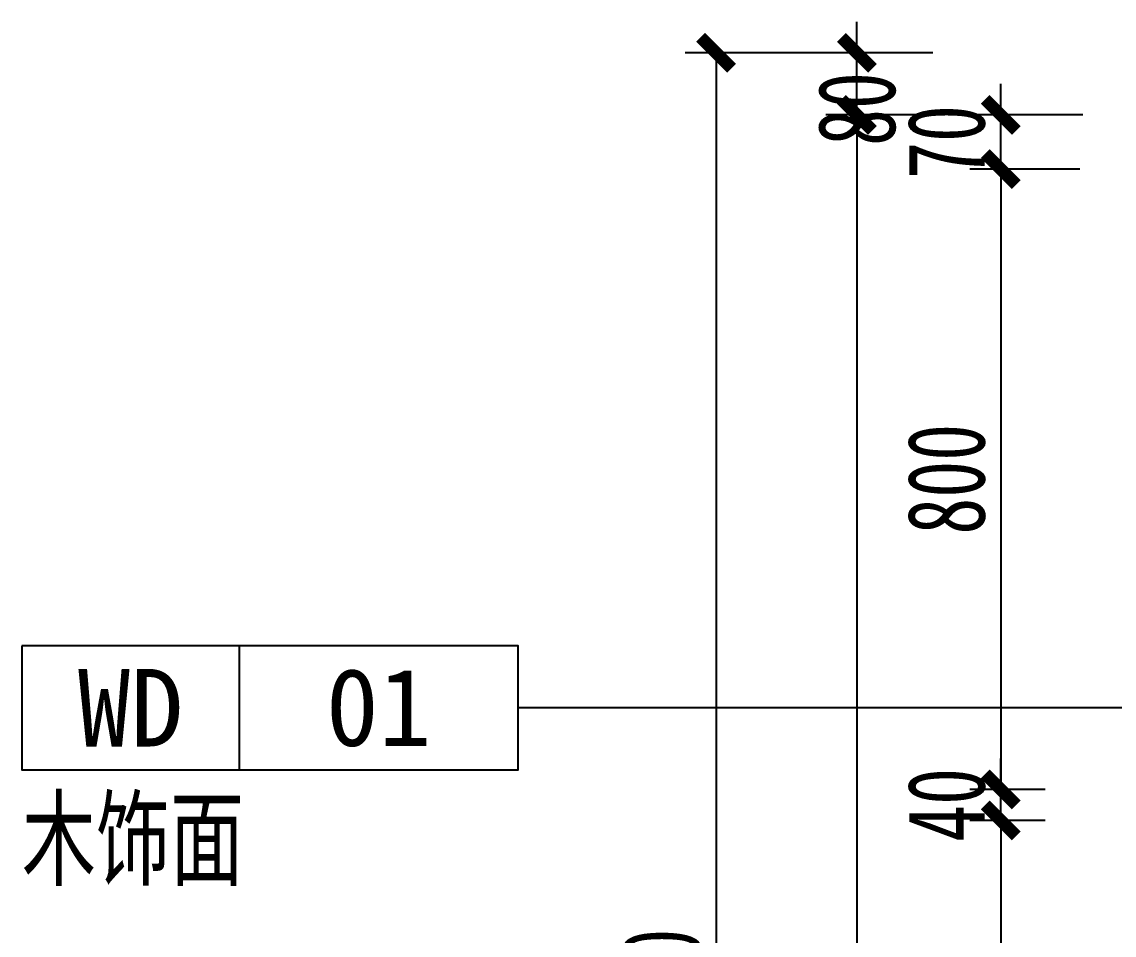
# Model space of a CAD drawing. Header units: millimetres. Extents: x 3104083 to 3173399, y -3165492 to -3044687.
# Drawn here: x 3113582 to 3114990, y -3099686 to -3098508 of the extents above; entities that cross this region are included whole.
import ezdxf
from ezdxf.enums import TextEntityAlignment as Align

# ---------------------------------------------------------------- set-up
doc = ezdxf.new("R2010")
doc.units = ezdxf.units.MM
doc.header["$LTSCALE"] = 500
doc.header["$MEASUREMENT"] = 0
doc.header["$PDMODE"] = 2
doc.layers.get('0').update_dxf_attribs({"linetype": 'CONTINUOUS'})
doc.layers.get('DEFPOINTS').update_dxf_attribs({"linetype": 'CONTINUOUS'})
for name, color, linetype in [('D-节点尺寸', 5, 'CONTINUOUS'), ('W-基础引线', 35, 'CONTINUOUS'), ('W-文字', 35, 'CONTINUOUS')]:
    doc.layers.add(name, color=color, linetype=linetype)
doc.styles.add('DIM', font='SimSun.ttf', dxfattribs={"width": 0.7})
doc.styles.add('NAME-1', font='SIMHEI.TTF')
doc.styles.add('WORD-1', font='SimSun.ttf', dxfattribs={"width": 0.7})
doc.dimstyles.new('40', dxfattribs={"dimscale": 40, "dimtxt": 2.5, "dimasz": 1, "dimexe": 1, "dimexo": 1, "dimgap": 0.5, "dimtad": 1, "dimdec": 0, "dimzin": 0, "dimdsep": 46, "dimtxsty": 'DIM', "dimblk": 'ARCHTICK', "dimcen": 0, "dimclrd": 5, "dimclre": 5, "dimclrt": 35, "dimadec": 0, "dimazin": 0, "dimtfac": 0.5, "dimtdec": 0, "dimtix": 1, "dimtmove": 2, "dimatfit": 2, "dimldrblk": 'A', "dimfxl": 0, "dimtolj": 1, "dimtzin": 0, "dimlwd": -1, "dimlwe": -1, "dimarcsym": 0})
doc.dimstyles.new('基础引线', dxfattribs={"dimtxt": 3, "dimasz": 0.7, "dimexe": 2, "dimexo": 6, "dimgap": 1, "dimtad": 1, "dimdec": 0, "dimdsep": 46, "dimtxsty": 'Standard', "dimblk1": 'A', "dimblk2": 'A', "dimsah": 1, "dimcen": 3, "dimdle": 200, "dimclrd": 256, "dimclre": 256, "dimclrt": 2, "dimadec": 0, "dimazin": 0, "dimtfac": 1, "dimtdec": 0, "dimtix": 1, "dimtmove": 1, "dimatfit": 3, "dimldrblk": 'A', "dimfxl": 0, "dimtvp": 1, "dimtolj": 1, "dimtzin": 0, "dimarcsym": 0})

# ---------------------------------------------------------------- blocks, each defined once
blk = doc.blocks.new('_ArchTick')
at = {"color": 0, "linetype": 'ByBlock', "const_width": 0.4}
blk.add_lwpolyline([(-0.5, -0.5), (0.5, 0.5)], dxfattribs=at)
blk = doc.blocks.new('*D1510')
at = {"layer": 'D-节点尺寸', "color": 5, "ltscale": 100}
for p, q in [((3114900.7, -3098697.5), (3114803.6, -3098697.5)), ((3114843.6, -3098697.5), (3114843.6, -3099497.5)), ((3114900.7, -3099497.5), (3114803.6, -3099497.5))]:
    blk.add_line(p, q, dxfattribs=at)
at = {"layer": 'DEFPOINTS', "color": 0, "ltscale": 100}
for p in [(3114940.7, -3098697.5), (3114843.6, -3099497.5), (3114940.7, -3099497.5)]:
    blk.add_point(p, dxfattribs=at)
at = {"layer": 'D-节点尺寸', "color": 5, "ltscale": 100, "xscale": 40, "yscale": 40, "zscale": 40}
for p, rotation in [((3114843.6, -3098697.5), 90), ((3114843.6, -3099497.5), 270)]:
    blk.add_blockref('_ArchTick', p, dxfattribs=dict(at, rotation=rotation))
at = {"layer": 'D-节点尺寸', "color": 35, "ltscale": 100, "insert": (3114773.6, -3099097.5), "char_height": 100, "attachment_point": 5, "rotation": 90, "style": 'DIM'}
blk.add_mtext('\\A1;800', dxfattribs=at)
blk = doc.blocks.new('A')
for p, q in [((-1.435, 1.148), (-1.09, 1.437)), ((-1.09, 1.437), (0, 0)), ((-1.435, 1.148), (-0.369, 0)), ((-0.369, 0), (-2.127, 0)), ((-1.435, -1.148), (-0.369, 0)), ((-1.09, -1.437), (0, 0)), ((-1.435, -1.148), (-1.09, -1.437))]:
    blk.add_line(p, q)
for points in [[(-1.435, 1.148), (-1.09, 1.437), (-0.369, 0), (0, 0)], [(-1.435, -1.148), (-1.09, -1.437), (-0.369, 0), (0, 0)]]:
    blk.add_solid(points)
blk = doc.blocks.new('*D1511')
at = {"layer": 'D-节点尺寸', "color": 5, "ltscale": 100}
for p, q in [((3114900.7, -3099537.5), (3114803.6, -3099537.5)), ((3114843.6, -3099537.5), (3114843.6, -3100197.5)), ((3114900.7, -3100197.5), (3114803.6, -3100197.5))]:
    blk.add_line(p, q, dxfattribs=at)
at = {"layer": 'DEFPOINTS', "color": 0, "ltscale": 100}
for p in [(3114940.7, -3099537.5), (3114843.6, -3100197.5), (3114940.7, -3100197.5)]:
    blk.add_point(p, dxfattribs=at)
at = {"layer": 'D-节点尺寸', "color": 5, "ltscale": 100, "xscale": 40, "yscale": 40, "zscale": 40}
for p, rotation in [((3114843.6, -3099537.5), 90), ((3114843.6, -3100197.5), 270)]:
    blk.add_blockref('_ArchTick', p, dxfattribs=dict(at, rotation=rotation))
at = {"layer": 'D-节点尺寸', "color": 35, "ltscale": 100, "insert": (3114773.6, -3099867.5), "char_height": 100, "attachment_point": 5, "rotation": 90, "style": 'DIM'}
blk.add_mtext('\\A1;660', dxfattribs=at)
blk = doc.blocks.new('*D1515')
at = {"layer": 'D-节点尺寸', "color": 5, "ltscale": 100}
for p, q in [((3114754.4, -3098627.6), (3114618.2, -3098627.6)), ((3114658.2, -3098627.6), (3114658.2, -3100997.5)), ((3114818.2, -3100997.5), (3114618.2, -3100997.5))]:
    blk.add_line(p, q, dxfattribs=at)
at = {"layer": 'DEFPOINTS', "color": 0, "ltscale": 100}
for p in [(3114794.4, -3098627.6), (3114658.2, -3100997.5), (3114940.7, -3100997.5)]:
    blk.add_point(p, dxfattribs=at)
at = {"layer": 'D-节点尺寸', "color": 5, "ltscale": 100, "xscale": 40, "yscale": 40, "zscale": 40}
for p, rotation in [((3114658.2, -3098627.6), 90), ((3114658.2, -3100997.5), 270)]:
    blk.add_blockref('_ArchTick', p, dxfattribs=dict(at, rotation=rotation))
at = {"layer": 'D-节点尺寸', "color": 35, "ltscale": 100, "insert": (3114588.2, -3099882.5), "char_height": 100, "attachment_point": 5, "rotation": 90, "style": 'DIM'}
blk.add_mtext('\\A1;2370', dxfattribs=at)
blk = doc.blocks.new('*D1516')
at = {"layer": 'D-节点尺寸', "color": 5, "ltscale": 100}
for p, q in [((3114658.2, -3098547.5), (3114658.2, -3098507.5)), ((3114755.9, -3098547.5), (3114618.2, -3098547.5)), ((3114658.2, -3098627.6), (3114658.2, -3098547.5)), ((3114754.4, -3098627.6), (3114618.2, -3098627.6)), ((3114658.2, -3098627.6), (3114658.2, -3098667.6))]:
    blk.add_line(p, q, dxfattribs=at)
at = {"layer": 'DEFPOINTS', "color": 0, "ltscale": 100}
for p in [(3114658.2, -3098547.5), (3114795.9, -3098547.5), (3114794.4, -3098627.6)]:
    blk.add_point(p, dxfattribs=at)
at = {"layer": 'D-节点尺寸', "color": 5, "ltscale": 100, "xscale": 40, "yscale": 40, "zscale": 40}
for p, rotation in [((3114658.2, -3098547.5), 270), ((3114658.2, -3098627.6), 90)]:
    blk.add_blockref('_ArchTick', p, dxfattribs=dict(at, rotation=rotation))
at = {"layer": 'D-节点尺寸', "color": 35, "ltscale": 100, "insert": (3114658.2, -3098620), "char_height": 100, "attachment_point": 5, "rotation": 90, "style": 'DIM'}
blk.add_mtext('\\A1;80', dxfattribs=at)
blk = doc.blocks.new('*D1517')
at = {"layer": 'D-节点尺寸', "color": 5, "ltscale": 100}
for p, q in [((3114636.7, -3098547.5), (3114436.7, -3098547.5)), ((3114476.7, -3098547.5), (3114476.7, -3100997.5)), ((3114636.7, -3100997.5), (3114436.7, -3100997.5))]:
    blk.add_line(p, q, dxfattribs=at)
at = {"layer": 'DEFPOINTS', "color": 0, "ltscale": 100}
for p in [(3114795.9, -3098547.5), (3114476.7, -3100997.5), (3114795.9, -3100997.5)]:
    blk.add_point(p, dxfattribs=at)
at = {"layer": 'D-节点尺寸', "color": 5, "ltscale": 100, "xscale": 40, "yscale": 40, "zscale": 40}
for p, rotation in [((3114476.7, -3098547.5), 90), ((3114476.7, -3100997.5), 270)]:
    blk.add_blockref('_ArchTick', p, dxfattribs=dict(at, rotation=rotation))
at = {"layer": 'D-节点尺寸', "color": 35, "ltscale": 100, "insert": (3114406.7, -3099772.5), "char_height": 100, "attachment_point": 5, "rotation": 90, "style": 'DIM'}
blk.add_mtext('\\A1;2450', dxfattribs=at)
blk = doc.blocks.new('*D1488')
at = {"layer": 'D-节点尺寸', "color": 5, "ltscale": 100}
for p, q in [((3114843.6, -3098627.6), (3114843.6, -3098587.6)), ((3114949.6, -3098627.6), (3114803.6, -3098627.6)), ((3114843.6, -3098697.5), (3114843.6, -3098627.6)), ((3114945.7, -3098697.5), (3114803.6, -3098697.5)), ((3114843.6, -3098697.5), (3114843.6, -3098737.5))]:
    blk.add_line(p, q, dxfattribs=at)
at = {"layer": 'DEFPOINTS', "color": 0, "ltscale": 100}
for p in [(3114843.6, -3098627.6), (3114989.6, -3098627.6), (3114985.7, -3098697.5)]:
    blk.add_point(p, dxfattribs=at)
at = {"layer": 'D-节点尺寸', "color": 5, "ltscale": 100, "xscale": 40, "yscale": 40, "zscale": 40}
for p, rotation in [((3114843.6, -3098627.6), 270), ((3114843.6, -3098697.5), 90)]:
    blk.add_blockref('_ArchTick', p, dxfattribs=dict(at, rotation=rotation))
at = {"layer": 'D-节点尺寸', "color": 35, "ltscale": 100, "insert": (3114773.6, -3098662.5), "char_height": 100, "attachment_point": 5, "rotation": 90, "style": 'DIM'}
blk.add_mtext('\\A1;70', dxfattribs=at)
blk = doc.blocks.new('*D1537')
at = {"layer": 'D-节点尺寸', "color": 5, "ltscale": 100}
for p, q in [((3114843.6, -3099497.5), (3114843.6, -3099457.5)), ((3114900.7, -3099497.5), (3114803.6, -3099497.5)), ((3114843.6, -3099537.5), (3114843.6, -3099497.5)), ((3114900.7, -3099537.5), (3114803.6, -3099537.5)), ((3114843.6, -3099537.5), (3114843.6, -3099577.5))]:
    blk.add_line(p, q, dxfattribs=at)
at = {"layer": 'DEFPOINTS', "color": 0, "ltscale": 100}
for p in [(3114843.6, -3099497.5), (3114940.7, -3099497.5), (3114940.7, -3099537.5)]:
    blk.add_point(p, dxfattribs=at)
at = {"layer": 'D-节点尺寸', "color": 5, "ltscale": 100, "xscale": 40, "yscale": 40, "zscale": 40}
for p, rotation in [((3114843.6, -3099497.5), 270), ((3114843.6, -3099537.5), 90)]:
    blk.add_blockref('_ArchTick', p, dxfattribs=dict(at, rotation=rotation))
at = {"layer": 'D-节点尺寸', "color": 35, "ltscale": 100, "insert": (3114773.6, -3099517.5), "char_height": 100, "attachment_point": 5, "rotation": 90, "style": 'DIM'}
blk.add_mtext('\\A1;40', dxfattribs=at)
blk = doc.blocks.new('材料索引')
at = {"color": 35}
blk.add_line((7, 2), (7, -2), dxfattribs=at)
at = {"color": 4}
blk.add_lwpolyline([(0, 2), (0, -2), (16, -2), (16, 2)], close=True, dxfattribs=at)
at = {"color": 2, "ltscale": 20, "style": 'NAME-1'}
for tag, p in [('WD', (3.5, 0)), ('01', (11.5, 0))]:
    blk.add_attdef(tag, text='', height=2.5, dxfattribs=at).set_placement(p, align=Align.MIDDLE)
at = {"color": 35, "ltscale": 0.5, "style": 'WORD-1', "width": 0.7}
blk.add_attdef('木饰面', (0, -5.973), '', height=2.5, dxfattribs=at)

msp = doc.modelspace()

# ---------------------------------------------------------------- block references
at = {"layer": 'W-文字'}
ref = msp.add_blockref('材料索引', (3113581.666, -3099392.233), dxfattribs=dict(at, xscale=40, yscale=40, zscale=40))
ref.add_attrib('WD', 'WD', dxfattribs={"layer": '0', "color": 2, "ltscale": 20, "height": 100, "style": 'NAME-1'}).set_placement((3113721.666, -3099392.233), align=Align.MIDDLE)
ref.add_attrib('01', '01', dxfattribs={"layer": '0', "color": 2, "ltscale": 20, "height": 100, "style": 'NAME-1'}).set_placement((3114041.666, -3099392.233), align=Align.MIDDLE)
ref.add_attrib('木饰面', '木饰面', (3113581.666, -3099611.14), dxfattribs={"layer": '0', "color": 35, "ltscale": 0.5, "height": 100, "style": 'WORD-1', "width": 0.7})

# ---------------------------------------------------------------- dimensions: what is measured, and where the dimension line sits
at = {"layer": 'D-节点尺寸', "color": 251, "ltscale": 100}
for base, p2, picture, middle in [((3114658.185, -3098547.541), (3114795.922, -3098547.541), '*D1516', (3114658.185, -3098620.041)), ((3114658.185, -3100997.541), (3114940.66, -3100997.541), '*D1515', (3114588.185, -3099882.548))]:
    dim = msp.add_linear_dim(base=base, p1=(3114794.445, -3098627.556), p2=p2, angle=90, dimstyle='40', dxfattribs=at)
    dim.commit()
    dim.dimension.update_dxf_attribs({"geometry": picture, "text_midpoint": middle, "dimtype": 160})
for base, p1, p2, picture, middle in [((3114476.705, -3100997.541), (3114795.922, -3098547.541), (3114795.922, -3100997.541), '*D1517', (3114406.705, -3099772.541)), ((3114843.604, -3098627.556), (3114985.708, -3098697.541), (3114989.621, -3098627.556), '*D1488', (3114773.604, -3098662.548)), ((3114843.604, -3099497.541), (3114940.66, -3098697.541), (3114940.66, -3099497.541), '*D1510', (3114773.604, -3099097.541)), ((3114843.604, -3099497.541), (3114940.66, -3099537.541), (3114940.66, -3099497.541), '*D1537', (3114773.604, -3099517.541)), ((3114843.604, -3100197.541), (3114940.66, -3099537.541), (3114940.66, -3100197.541), '*D1511', (3114773.604, -3099867.541))]:
    dim = msp.add_linear_dim(base=base, p1=p1, p2=p2, angle=90, dimstyle='40', dxfattribs=at)
    dim.commit()
    dim.dimension.update_dxf_attribs({"geometry": picture, "text_midpoint": middle})

# ---------------------------------------------------------------- leaders
at = {"layer": 'W-基础引线'}
msp.add_leader([(3115166.132, -3099392.233), (3114282.179, -3099392.233), (3114221.666, -3099392.233)], dimstyle='基础引线', override={"dimasz": 20}, dxfattribs=at)

doc.saveas('drawing.dxf')
